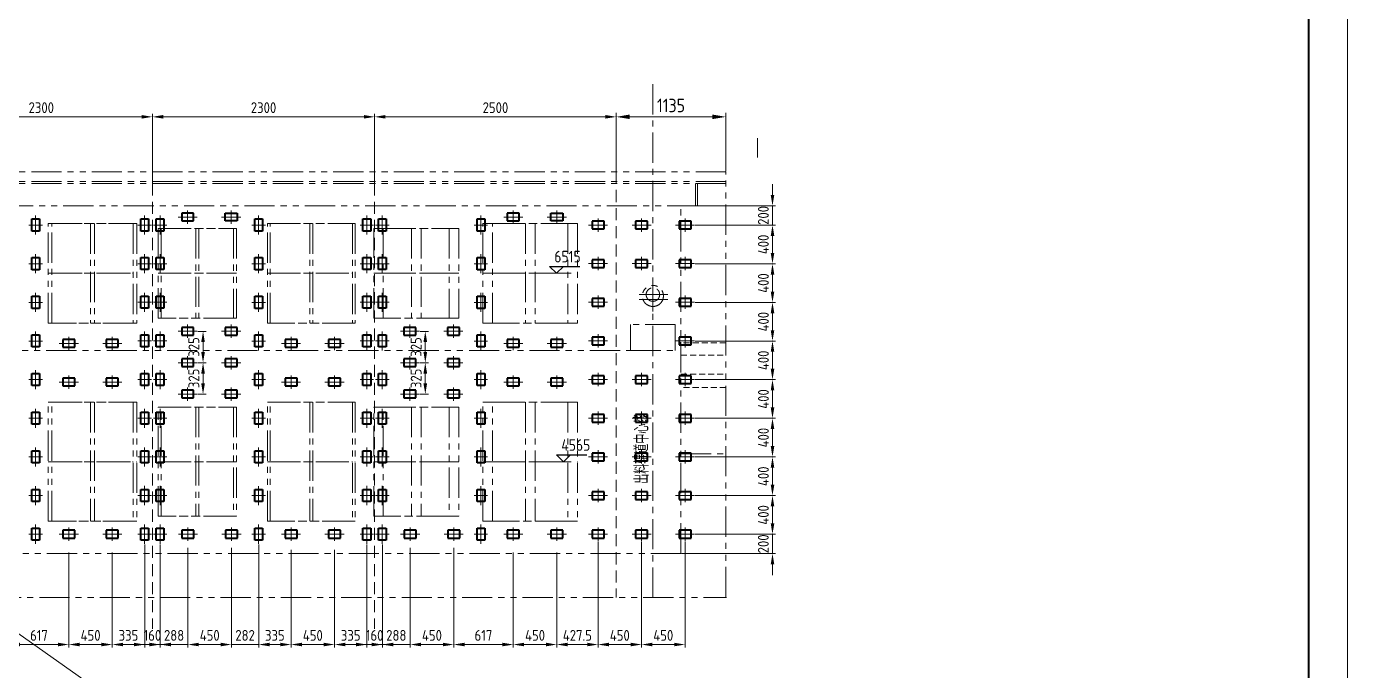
# Model space of a CAD drawing. Header units: millimetres. Extents: x 52110 to 400893, y -153728 to 31997.
# Drawn here: x 225457 to 239130, y -98091 to -91424 of the extents above; entities that cross this region are included whole.
import ezdxf
from ezdxf.enums import TextEntityAlignment as Align

# ---------------------------------------------------------------- set-up
doc = ezdxf.new("R2010")
doc.units = ezdxf.units.MM
doc.header["$LTSCALE"] = 500
for name, pattern in [('CENTER', [2, 1.25, -0.25, 0.25, -0.25]), ('DASHED2', [0.375, 0.25, -0.125]), ('PHANTOM2', [1.25, 0.625, -0.125, 0.125, -0.125, 0.125, -0.125])]:
    doc.linetypes.add(name, pattern=pattern)
for name, color, linetype, lineweight in [('2D', 4, 'PHANTOM2', 20), ('BIAOZHU', 3, 'Continuous', 25), ('SHI', 7, 'Continuous', 40), ('WEN', 3, 'Continuous', 20), ('XI', 2, 'Continuous', 20), ('XU', 6, 'DASHED2', 20), ('ZHONG', 1, 'CENTER', 20)]:
    doc.layers.add(name, color=color, linetype=linetype, lineweight=lineweight)
doc.styles.add('GB', font='gbenor.shx', dxfattribs={"bigfont": 'gbcbig.shx'})
doc.dimstyles.new('ISO-25$0', dxfattribs={"dimscale": 40, "dimtxt": 3.5, "dimasz": 3.5, "dimexe": 1, "dimexo": 0.2, "dimgap": 1.2, "dimtad": 1, "dimtoh": 1, "dimdec": 1, "dimzin": 9, "dimdsep": 46, "dimtxsty": 'GB', "dimcen": 0, "dimclrd": 3, "dimclre": 3, "dimclrt": 256, "dimadec": 0, "dimazin": 2, "dimtfac": 1, "dimtdec": 1, "dimtix": 1, "dimtmove": 0, "dimatfit": 3, "dimldrblk": 'DOTSMALL', "dimfxl": 0, "dimlwd": -1, "dimlwe": 20, "dimarcsym": 0})

# ---------------------------------------------------------------- blocks, each defined once
blk = doc.blocks.new('正标高')
at = {"layer": 'BIAOZHU'}
for p, q in [((-2.4, 2.4), (8, 2.4)), ((-2.4, 2.4), (0, 0)), ((2.4, 2.4), (0, 0))]:
    blk.add_line(p, q, dxfattribs=at)
at = {"layer": 'BIAOZHU', "style": 'GB', "flags": 10}
blk.add_attdef('+', (-3.12, 3.76), '', height=4, dxfattribs=at)
at = {"layer": 'BIAOZHU', "style": 'GB'}
blk.add_attdef('1000', (-0.7624, 3.76), '', height=4, dxfattribs=at)
blk = doc.blocks.new('A$C757A3AD5')
at = {"layer": '2D'}
for points in [[(-110, 3090), (670, 3090), (670, 2160), (-110, 2160)], [(1020, 3140), (1900, 3140), (1900, 2110), (1020, 2110)], [(-110, 1240), (670, 1240), (670, 110), (-110, 110)], [(1020, 1290), (1900, 1290), (1900, 60), (1020, 60)]]:
    blk.add_lwpolyline(points, close=True, dxfattribs=at)
at = {"layer": 'ZHONG', "color": 1, "ltscale": 0.5}
for p, q in [((280, 3090), (280, 2160)), ((1460, 3140), (1460, 2110)), ((-110, 2625), (670, 2625)), ((1020, 2625), (1900, 2625)), ((280, 1240), (280, 110)), ((1460, 1290), (1460, 60)), ((-110, 675), (670, 675)), ((1020, 675), (1900, 675))]:
    blk.add_line(p, q, dxfattribs=at)
blk = doc.blocks.new('A$C35DD0C39')
at = {"layer": '2D'}
for p, q in [((21486, 4416), (296, 4416)), ((21486, 15), (21486, 4416)), ((21486, 4316), (0, 4316)), ((21486, 4296), (296, 4296)), ((21171, 4066), (21171, 4296)), ((21191, 4066), (21191, 4296)), ((21191, 4066), (296, 4066)), ((21021, 466), (21021, 4066)), ((20884, 3146), (20587, 3146)), ((703, 2566), (20731, 2566)), ((21021, 1496), (21491, 1496)), ((21021, 466), (470, 466)), ((6, 10), (21491, 10))]:
    blk.add_line(p, q, dxfattribs=at)
for centre, radius in [((20731, 3132), 109), ((20731, 3146), 70)]:
    blk.add_circle(centre, radius, dxfattribs=at)
at = {"layer": 'WEN'}
blk.add_line((21815, 4766), (21815, 4566), dxfattribs=at)
at = {"layer": 'XU', "ltscale": 0.5}
for p, q in [((21486, 2646), (21021, 2646)), ((21021, 2518), (21486, 2518)), ((21021, 2323), (21486, 2323)), ((21486, 2186), (21021, 2186))]:
    blk.add_line(p, q, dxfattribs=at)
at = {"layer": 'ZHONG', "color": 1, "ltscale": 0.5}
blk.add_line((20731, 10), (20731, 5379), dxfattribs=at)
at = {"layer": 'ZHONG', "color": 1}
blk.add_line((20731, 2971), (20731, 3288), dxfattribs=at)
at = {"layer": 'SHI'}
ref = blk.add_blockref('正标高', (19733, 3366), dxfattribs=dict(at, xscale=30, yscale=30, zscale=30))
ref.add_attrib('1000', '6515', (19710, 3479), dxfattribs={"layer": 'BIAOZHU', "height": 120, "style": 'GB'})
ref = blk.add_blockref('正标高', (19806, 1416), dxfattribs=dict(at, xscale=30, yscale=30, zscale=30))
ref.add_attrib('1000', '4565', (19783, 1529), dxfattribs={"layer": 'BIAOZHU', "height": 120, "style": 'GB'})
at = {"layer": 'WEN'}
for p in [(13491, 741), (15721, 741), (17951, 741)]:
    blk.add_blockref('A$C757A3AD5', p, dxfattribs=at)
at = {"layer": 'WEN', "style": 'GB'}
blk.add_text('出料辊道中心线', height=144, rotation=90, dxfattribs=at).set_placement((20606, 1551), align=Align.MIDDLE)
blk = doc.blocks.new('A$C5B802F15')
at = {"layer": 'SHI', "color": 3}
for p, q in [((3680, 2811), (3760, 2811)), ((3680, 2686), (3680, 2811)), ((3760, 2811), (3760, 2686)), ((3760, 2686), (3680, 2686))]:
    blk.add_line(p, q, dxfattribs=at)
at = {"layer": 'ZHONG'}
for p, q in [((3651, 2748), (3790, 2748)), ((3720, 2847), (3720, 2649))]:
    blk.add_line(p, q, dxfattribs=at)
blk = doc.blocks.new('A$C28FB080F')
at = {"layer": 'WEN'}
for p in [(-3651, 745), (-3651, 345), (-3651, -55), (-3651, -455), (-3651, -455), (-3651, -855), (-3651, -1255), (-3651, -1655), (-3651, -2055), (-3651, -2455)]:
    blk.add_blockref('A$C5B802F15', p, dxfattribs=at)
blk = doc.blocks.new('A$C437F63FB')
at = {"layer": 'XU'}
blk.add_line((149, 2284), (149, -2323), dxfattribs=at)
at = {"layer": 'WEN'}
for p in [(-3651, -893), (-3491, -893), (-3651, -1293), (-3491, -1293), (-3651, -1693), (-3491, -1693), (-3651, -2093), (-3651, -2093), (-3491, -2093), (-3491, -2093), (-3651, -2493), (-3491, -2493), (-3651, -2893), (-3491, -2893), (-3651, -3293), (-3491, -3293), (-3651, -3693), (-3491, -3693), (-3651, -4093), (-3491, -4093)]:
    blk.add_blockref('A$C5B802F15', p, dxfattribs=at)
blk = doc.blocks.new('*D744')
at = {"layer": 'Defpoints', "color": 0}
for p in [(229061, -92360), (226761, -93051), (229061, -93051)]:
    blk.add_point(p, dxfattribs=at)
at = {"layer": 'WEN', "color": 3, "linetype": 'ByBlock', "lineweight": 20}
for p, q in [((226761, -93045), (226761, -92328)), ((229061, -93045), (229061, -92328))]:
    blk.add_line(p, q, dxfattribs=at)
at = {"layer": 'WEN', "color": 3, "linetype": 'ByBlock'}
blk.add_line((226873, -92360), (228949, -92360), dxfattribs=at)
at = {"layer": 'WEN', "color": 3}
for points in [[(226873, -92341), (226873, -92378), (226761, -92360)], [(228949, -92341), (228949, -92378), (229061, -92360)]]:
    blk.add_solid(points, dxfattribs=at)
at = {"layer": 'WEN', "insert": (227911, -92265), "char_height": 112, "attachment_point": 5, "style": 'GB'}
blk.add_mtext('2300', dxfattribs=at)
blk = doc.blocks.new('_DotSmall')
at = {"color": 0, "linetype": 'ByBlock', "const_width": 0.5}
blk.add_lwpolyline([(-0.0625, 0, 1), (0.0625, 0, 1)], format="xyb", close=True, dxfattribs=at)
blk = doc.blocks.new('*D746')
at = {"layer": 'Defpoints', "color": 0}
for p in [(226761, -92360), (224461, -93051), (226761, -93061)]:
    blk.add_point(p, dxfattribs=at)
at = {"layer": 'WEN', "color": 3, "linetype": 'ByBlock', "lineweight": 20}
for p, q in [((224461, -93045), (224461, -92328)), ((226761, -93054), (226761, -92328))]:
    blk.add_line(p, q, dxfattribs=at)
at = {"layer": 'WEN', "color": 3, "linetype": 'ByBlock'}
blk.add_line((224573, -92360), (226649, -92360), dxfattribs=at)
at = {"layer": 'WEN', "color": 3}
for points in [[(224573, -92341), (224573, -92378), (224461, -92360)], [(226649, -92341), (226649, -92378), (226761, -92360)]]:
    blk.add_solid(points, dxfattribs=at)
at = {"layer": 'WEN', "insert": (225611, -92265), "char_height": 112, "attachment_point": 5, "style": 'GB'}
blk.add_mtext('2300', dxfattribs=at)
blk = doc.blocks.new('*D747')
at = {"layer": 'Defpoints', "color": 0}
for p in [(231561, -92360), (229061, -92846), (231561, -92930)]:
    blk.add_point(p, dxfattribs=at)
at = {"layer": 'WEN', "color": 3, "linetype": 'ByBlock', "lineweight": 20}
for p, q in [((229061, -92840), (229061, -92328)), ((231561, -92923), (231561, -92328))]:
    blk.add_line(p, q, dxfattribs=at)
at = {"layer": 'WEN', "color": 3, "linetype": 'ByBlock'}
blk.add_line((229173, -92360), (231449, -92360), dxfattribs=at)
at = {"layer": 'WEN', "color": 3}
for points in [[(229173, -92341), (229173, -92378), (229061, -92360)], [(231449, -92341), (231449, -92378), (231561, -92360)]]:
    blk.add_solid(points, dxfattribs=at)
at = {"layer": 'WEN', "insert": (230311, -92265), "char_height": 112, "attachment_point": 5, "style": 'GB'}
blk.add_mtext('2500', dxfattribs=at)
blk = doc.blocks.new('A$C211F6658')
at = {"layer": 'SHI'}
for p, q in [((-62, 40), (-62, -40)), ((62, 40), (-62, 40)), ((62, -40), (62, 40)), ((-62, -40), (62, -40))]:
    blk.add_line(p, q, dxfattribs=at)
at = {"layer": 'ZHONG'}
for p, q in [((-99, 0), (99, 0)), ((0, 69), (0, -69))]:
    blk.add_line(p, q, dxfattribs=at)
blk = doc.blocks.new('*D748')
at = {"layer": 'Defpoints', "color": 0}
for p in [(232372, -96680), (233178, -96680), (232231, -96880)]:
    blk.add_point(p, dxfattribs=at)
at = {"layer": 'WEN', "color": 3, "linetype": 'ByBlock'}
for p, q in [((233178, -96568), (233178, -96456)), ((233178, -96880), (233178, -96680)), ((233178, -96992), (233178, -97104))]:
    blk.add_line(p, q, dxfattribs=at)
at = {"layer": 'WEN', "color": 3, "linetype": 'ByBlock', "lineweight": 20}
for p, q in [((232378, -96680), (233210, -96680)), ((232237, -96880), (233210, -96880))]:
    blk.add_line(p, q, dxfattribs=at)
at = {"layer": 'WEN', "color": 3}
for points in [[(233160, -96568), (233197, -96568), (233178, -96680)], [(233160, -96992), (233197, -96992), (233178, -96880)]]:
    blk.add_solid(points, dxfattribs=at)
at = {"layer": 'WEN', "insert": (233084, -96780), "char_height": 112, "attachment_point": 5, "rotation": 90, "style": 'GB'}
blk.add_mtext('200', dxfattribs=at)
blk = doc.blocks.new('*D749')
at = {"layer": 'Defpoints', "color": 0}
for p in [(232372, -96280), (233178, -96280), (232372, -96680)]:
    blk.add_point(p, dxfattribs=at)
at = {"layer": 'WEN', "color": 3, "linetype": 'ByBlock', "lineweight": 20}
for p, q in [((232378, -96280), (233210, -96280)), ((232378, -96680), (233210, -96680))]:
    blk.add_line(p, q, dxfattribs=at)
at = {"layer": 'WEN', "color": 3, "linetype": 'ByBlock'}
blk.add_line((233178, -96568), (233178, -96392), dxfattribs=at)
at = {"layer": 'WEN', "color": 3}
for points in [[(233160, -96392), (233197, -96392), (233178, -96280)], [(233160, -96568), (233197, -96568), (233178, -96680)]]:
    blk.add_solid(points, dxfattribs=at)
at = {"layer": 'WEN', "insert": (233084, -96480), "char_height": 112, "attachment_point": 5, "rotation": 90, "style": 'GB'}
blk.add_mtext('400', dxfattribs=at)
blk = doc.blocks.new('*D750')
at = {"layer": 'Defpoints', "color": 0}
for p in [(232372, -95880), (233178, -95880), (232372, -96280)]:
    blk.add_point(p, dxfattribs=at)
at = {"layer": 'WEN', "color": 3, "linetype": 'ByBlock', "lineweight": 20}
for p, q in [((232378, -95880), (233210, -95880)), ((232378, -96280), (233210, -96280))]:
    blk.add_line(p, q, dxfattribs=at)
at = {"layer": 'WEN', "color": 3, "linetype": 'ByBlock'}
blk.add_line((233178, -96168), (233178, -95992), dxfattribs=at)
at = {"layer": 'WEN', "color": 3}
for points in [[(233160, -95992), (233197, -95992), (233178, -95880)], [(233160, -96168), (233197, -96168), (233178, -96280)]]:
    blk.add_solid(points, dxfattribs=at)
at = {"layer": 'WEN', "insert": (233084, -96080), "char_height": 112, "attachment_point": 5, "rotation": 90, "style": 'GB'}
blk.add_mtext('400', dxfattribs=at)
blk = doc.blocks.new('*D751')
at = {"layer": 'Defpoints', "color": 0}
for p in [(232372, -95480), (233178, -95480), (232372, -95880)]:
    blk.add_point(p, dxfattribs=at)
at = {"layer": 'WEN', "color": 3, "linetype": 'ByBlock', "lineweight": 20}
for p, q in [((232378, -95480), (233210, -95480)), ((232378, -95880), (233210, -95880))]:
    blk.add_line(p, q, dxfattribs=at)
at = {"layer": 'WEN', "color": 3, "linetype": 'ByBlock'}
blk.add_line((233178, -95768), (233178, -95592), dxfattribs=at)
at = {"layer": 'WEN', "color": 3}
for points in [[(233160, -95592), (233197, -95592), (233178, -95480)], [(233160, -95768), (233197, -95768), (233178, -95880)]]:
    blk.add_solid(points, dxfattribs=at)
at = {"layer": 'WEN', "insert": (233084, -95680), "char_height": 112, "attachment_point": 5, "rotation": 90, "style": 'GB'}
blk.add_mtext('400', dxfattribs=at)
blk = doc.blocks.new('*D752')
at = {"layer": 'Defpoints', "color": 0}
for p in [(232372, -95080), (233178, -95080), (232372, -95480)]:
    blk.add_point(p, dxfattribs=at)
at = {"layer": 'WEN', "color": 3, "linetype": 'ByBlock', "lineweight": 20}
for p, q in [((232378, -95080), (233210, -95080)), ((232378, -95480), (233210, -95480))]:
    blk.add_line(p, q, dxfattribs=at)
at = {"layer": 'WEN', "color": 3, "linetype": 'ByBlock'}
blk.add_line((233178, -95368), (233178, -95192), dxfattribs=at)
at = {"layer": 'WEN', "color": 3}
for points in [[(233160, -95192), (233197, -95192), (233178, -95080)], [(233160, -95368), (233197, -95368), (233178, -95480)]]:
    blk.add_solid(points, dxfattribs=at)
at = {"layer": 'WEN', "insert": (233084, -95280), "char_height": 112, "attachment_point": 5, "rotation": 90, "style": 'GB'}
blk.add_mtext('400', dxfattribs=at)
blk = doc.blocks.new('*D753')
at = {"layer": 'Defpoints', "color": 0}
for p in [(232372, -94680), (233178, -94680), (232372, -95080)]:
    blk.add_point(p, dxfattribs=at)
at = {"layer": 'WEN', "color": 3, "linetype": 'ByBlock', "lineweight": 20}
for p, q in [((232378, -94680), (233210, -94680)), ((232378, -95080), (233210, -95080))]:
    blk.add_line(p, q, dxfattribs=at)
at = {"layer": 'WEN', "color": 3, "linetype": 'ByBlock'}
blk.add_line((233178, -94968), (233178, -94792), dxfattribs=at)
at = {"layer": 'WEN', "color": 3}
for points in [[(233160, -94792), (233197, -94792), (233178, -94680)], [(233160, -94968), (233197, -94968), (233178, -95080)]]:
    blk.add_solid(points, dxfattribs=at)
at = {"layer": 'WEN', "insert": (233084, -94880), "char_height": 112, "attachment_point": 5, "rotation": 90, "style": 'GB'}
blk.add_mtext('400', dxfattribs=at)
blk = doc.blocks.new('*D754')
at = {"layer": 'Defpoints', "color": 0}
for p in [(232372, -94280), (233178, -94280), (232372, -94680)]:
    blk.add_point(p, dxfattribs=at)
at = {"layer": 'WEN', "color": 3, "linetype": 'ByBlock', "lineweight": 20}
for p, q in [((232378, -94280), (233210, -94280)), ((232378, -94680), (233210, -94680))]:
    blk.add_line(p, q, dxfattribs=at)
at = {"layer": 'WEN', "color": 3, "linetype": 'ByBlock'}
blk.add_line((233178, -94568), (233178, -94392), dxfattribs=at)
at = {"layer": 'WEN', "color": 3}
for points in [[(233160, -94392), (233197, -94392), (233178, -94280)], [(233160, -94568), (233197, -94568), (233178, -94680)]]:
    blk.add_solid(points, dxfattribs=at)
at = {"layer": 'WEN', "insert": (233084, -94480), "char_height": 112, "attachment_point": 5, "rotation": 90, "style": 'GB'}
blk.add_mtext('400', dxfattribs=at)
blk = doc.blocks.new('*D755')
at = {"layer": 'Defpoints', "color": 0}
for p in [(232372, -93880), (233178, -93880), (232372, -94280)]:
    blk.add_point(p, dxfattribs=at)
at = {"layer": 'WEN', "color": 3, "linetype": 'ByBlock', "lineweight": 20}
for p, q in [((232378, -93880), (233210, -93880)), ((232378, -94280), (233210, -94280))]:
    blk.add_line(p, q, dxfattribs=at)
at = {"layer": 'WEN', "color": 3, "linetype": 'ByBlock'}
blk.add_line((233178, -94168), (233178, -93992), dxfattribs=at)
at = {"layer": 'WEN', "color": 3}
for points in [[(233160, -93992), (233197, -93992), (233178, -93880)], [(233160, -94168), (233197, -94168), (233178, -94280)]]:
    blk.add_solid(points, dxfattribs=at)
at = {"layer": 'WEN', "insert": (233084, -94080), "char_height": 112, "attachment_point": 5, "rotation": 90, "style": 'GB'}
blk.add_mtext('400', dxfattribs=at)
blk = doc.blocks.new('*D756')
at = {"layer": 'Defpoints', "color": 0}
for p in [(232372, -93480), (233178, -93480), (232372, -93880)]:
    blk.add_point(p, dxfattribs=at)
at = {"layer": 'WEN', "color": 3, "linetype": 'ByBlock', "lineweight": 20}
for p, q in [((232378, -93480), (233210, -93480)), ((232378, -93880), (233210, -93880))]:
    blk.add_line(p, q, dxfattribs=at)
at = {"layer": 'WEN', "color": 3, "linetype": 'ByBlock'}
blk.add_line((233178, -93768), (233178, -93592), dxfattribs=at)
at = {"layer": 'WEN', "color": 3}
for points in [[(233160, -93592), (233197, -93592), (233178, -93480)], [(233160, -93768), (233197, -93768), (233178, -93880)]]:
    blk.add_solid(points, dxfattribs=at)
at = {"layer": 'WEN', "insert": (233084, -93680), "char_height": 112, "attachment_point": 5, "rotation": 90, "style": 'GB'}
blk.add_mtext('400', dxfattribs=at)
blk = doc.blocks.new('*D757')
at = {"layer": 'Defpoints', "color": 0}
for p in [(232381, -93280), (233178, -93280), (232372, -93480)]:
    blk.add_point(p, dxfattribs=at)
at = {"layer": 'WEN', "color": 3, "linetype": 'ByBlock'}
for p, q in [((233178, -93168), (233178, -93056)), ((233178, -93480), (233178, -93280)), ((233178, -93592), (233178, -93704))]:
    blk.add_line(p, q, dxfattribs=at)
at = {"layer": 'WEN', "color": 3, "linetype": 'ByBlock', "lineweight": 20}
for p, q in [((232387, -93280), (233210, -93280)), ((232378, -93480), (233210, -93480))]:
    blk.add_line(p, q, dxfattribs=at)
at = {"layer": 'WEN', "color": 3}
for points in [[(233160, -93168), (233197, -93168), (233178, -93280)], [(233160, -93592), (233197, -93592), (233178, -93480)]]:
    blk.add_solid(points, dxfattribs=at)
at = {"layer": 'WEN', "insert": (233084, -93380), "char_height": 112, "attachment_point": 5, "rotation": 90, "style": 'GB'}
blk.add_mtext('200', dxfattribs=at)
blk = doc.blocks.new('*D798')
at = {"layer": 'Defpoints', "color": 0}
for p in [(225279, -96814), (225896, -96864), (225896, -97822)]:
    blk.add_point(p, dxfattribs=at)
at = {"layer": 'WEN', "color": 3, "linetype": 'ByBlock', "lineweight": 20}
for p, q in [((225279, -96820), (225279, -97854)), ((225896, -96870), (225896, -97854))]:
    blk.add_line(p, q, dxfattribs=at)
at = {"layer": 'WEN', "color": 3, "linetype": 'ByBlock'}
blk.add_line((225391, -97822), (225784, -97822), dxfattribs=at)
at = {"layer": 'WEN', "color": 3}
for points in [[(225391, -97803), (225391, -97840), (225279, -97822)], [(225784, -97803), (225784, -97840), (225896, -97822)]]:
    blk.add_solid(points, dxfattribs=at)
at = {"layer": 'WEN', "insert": (225587, -97727), "char_height": 112, "attachment_point": 5, "style": 'GB'}
blk.add_mtext('617', dxfattribs=at)
blk = doc.blocks.new('*D799')
at = {"layer": 'Defpoints', "color": 0}
for p in [(225896, -96864), (226346, -96864), (226346, -97822)]:
    blk.add_point(p, dxfattribs=at)
at = {"layer": 'WEN', "color": 3, "linetype": 'ByBlock', "lineweight": 20}
for p, q in [((225896, -96870), (225896, -97854)), ((226346, -96870), (226346, -97854))]:
    blk.add_line(p, q, dxfattribs=at)
at = {"layer": 'WEN', "color": 3, "linetype": 'ByBlock'}
blk.add_line((226008, -97822), (226234, -97822), dxfattribs=at)
at = {"layer": 'WEN', "color": 3}
for points in [[(226008, -97803), (226008, -97840), (225896, -97822)], [(226234, -97803), (226234, -97840), (226346, -97822)]]:
    blk.add_solid(points, dxfattribs=at)
at = {"layer": 'WEN', "insert": (226121, -97727), "char_height": 112, "attachment_point": 5, "style": 'GB'}
blk.add_mtext('450', dxfattribs=at)
blk = doc.blocks.new('*D800')
at = {"layer": 'Defpoints', "color": 0}
for p in [(226681, -96778), (226346, -96864), (226681, -97822)]:
    blk.add_point(p, dxfattribs=at)
at = {"layer": 'WEN', "color": 3, "linetype": 'ByBlock', "lineweight": 20}
for p, q in [((226681, -96785), (226681, -97854)), ((226346, -96870), (226346, -97854))]:
    blk.add_line(p, q, dxfattribs=at)
at = {"layer": 'WEN', "color": 3, "linetype": 'ByBlock'}
blk.add_line((226458, -97822), (226569, -97822), dxfattribs=at)
at = {"layer": 'WEN', "color": 3}
for points in [[(226458, -97803), (226458, -97840), (226346, -97822)], [(226569, -97803), (226569, -97840), (226681, -97822)]]:
    blk.add_solid(points, dxfattribs=at)
at = {"layer": 'WEN', "insert": (226513, -97727), "char_height": 112, "attachment_point": 5, "style": 'GB'}
blk.add_mtext('335', dxfattribs=at)
blk = doc.blocks.new('*D801')
at = {"layer": 'Defpoints', "color": 0}
for p in [(226681, -96778), (226841, -96778), (226841, -97822)]:
    blk.add_point(p, dxfattribs=at)
at = {"layer": 'WEN', "color": 3, "linetype": 'ByBlock', "lineweight": 20}
for p, q in [((226681, -96785), (226681, -97854)), ((226841, -96785), (226841, -97854))]:
    blk.add_line(p, q, dxfattribs=at)
at = {"layer": 'WEN', "color": 3, "linetype": 'ByBlock'}
for p, q in [((226569, -97822), (226457, -97822)), ((226681, -97822), (226841, -97822)), ((226953, -97822), (227065, -97822))]:
    blk.add_line(p, q, dxfattribs=at)
at = {"layer": 'WEN', "color": 3}
for points in [[(226569, -97803), (226569, -97840), (226681, -97822)], [(226953, -97803), (226953, -97840), (226841, -97822)]]:
    blk.add_solid(points, dxfattribs=at)
at = {"layer": 'WEN', "insert": (226761, -97727), "char_height": 112, "attachment_point": 5, "style": 'GB'}
blk.add_mtext('160', dxfattribs=at)
blk = doc.blocks.new('*D802')
at = {"layer": 'Defpoints', "color": 0}
for p in [(226841, -96778), (227129, -96814), (227129, -97822)]:
    blk.add_point(p, dxfattribs=at)
at = {"layer": 'WEN', "color": 3, "linetype": 'ByBlock', "lineweight": 20}
for p, q in [((226841, -96785), (226841, -97854)), ((227129, -96820), (227129, -97854))]:
    blk.add_line(p, q, dxfattribs=at)
at = {"layer": 'WEN', "color": 3, "linetype": 'ByBlock'}
for p, q in [((226729, -97822), (226617, -97822)), ((226841, -97822), (227129, -97822)), ((227241, -97822), (227353, -97822))]:
    blk.add_line(p, q, dxfattribs=at)
at = {"layer": 'WEN', "color": 3}
for points in [[(226729, -97803), (226729, -97840), (226841, -97822)], [(227241, -97803), (227241, -97840), (227129, -97822)]]:
    blk.add_solid(points, dxfattribs=at)
at = {"layer": 'WEN', "insert": (226985, -97727), "char_height": 112, "attachment_point": 5, "style": 'GB'}
blk.add_mtext('288', dxfattribs=at)
blk = doc.blocks.new('*D803')
at = {"layer": 'Defpoints', "color": 0}
for p in [(227129, -96814), (227579, -96814), (227579, -97822)]:
    blk.add_point(p, dxfattribs=at)
at = {"layer": 'WEN', "color": 3, "linetype": 'ByBlock', "lineweight": 20}
for p, q in [((227129, -96820), (227129, -97854)), ((227579, -96820), (227579, -97854))]:
    blk.add_line(p, q, dxfattribs=at)
at = {"layer": 'WEN', "color": 3, "linetype": 'ByBlock'}
blk.add_line((227241, -97822), (227467, -97822), dxfattribs=at)
at = {"layer": 'WEN', "color": 3}
for points in [[(227241, -97803), (227241, -97840), (227129, -97822)], [(227467, -97803), (227467, -97840), (227579, -97822)]]:
    blk.add_solid(points, dxfattribs=at)
at = {"layer": 'WEN', "insert": (227354, -97727), "char_height": 112, "attachment_point": 5, "style": 'GB'}
blk.add_mtext('450', dxfattribs=at)
blk = doc.blocks.new('*D804')
at = {"layer": 'Defpoints', "color": 0}
for p in [(227861, -96778), (227579, -96814), (227861, -97822)]:
    blk.add_point(p, dxfattribs=at)
at = {"layer": 'WEN', "color": 3, "linetype": 'ByBlock', "lineweight": 20}
for p, q in [((227861, -96785), (227861, -97854)), ((227579, -96820), (227579, -97854))]:
    blk.add_line(p, q, dxfattribs=at)
at = {"layer": 'WEN', "color": 3, "linetype": 'ByBlock'}
for p, q in [((227467, -97822), (227355, -97822)), ((227579, -97822), (227861, -97822)), ((227973, -97822), (228085, -97822))]:
    blk.add_line(p, q, dxfattribs=at)
at = {"layer": 'WEN', "color": 3}
for points in [[(227467, -97803), (227467, -97840), (227579, -97822)], [(227973, -97803), (227973, -97840), (227861, -97822)]]:
    blk.add_solid(points, dxfattribs=at)
at = {"layer": 'WEN', "insert": (227720, -97727), "char_height": 112, "attachment_point": 5, "style": 'GB'}
blk.add_mtext('282', dxfattribs=at)
blk = doc.blocks.new('*D805')
at = {"layer": 'Defpoints', "color": 0}
for p in [(227861, -96778), (228196, -96835), (228196, -97822)]:
    blk.add_point(p, dxfattribs=at)
at = {"layer": 'WEN', "color": 3, "linetype": 'ByBlock', "lineweight": 20}
for p, q in [((227861, -96785), (227861, -97854)), ((228196, -96841), (228196, -97854))]:
    blk.add_line(p, q, dxfattribs=at)
at = {"layer": 'WEN', "color": 3, "linetype": 'ByBlock'}
blk.add_line((227973, -97822), (228084, -97822), dxfattribs=at)
at = {"layer": 'WEN', "color": 3}
for points in [[(227973, -97803), (227973, -97840), (227861, -97822)], [(228084, -97803), (228084, -97840), (228196, -97822)]]:
    blk.add_solid(points, dxfattribs=at)
at = {"layer": 'WEN', "insert": (228028, -97727), "char_height": 112, "attachment_point": 5, "style": 'GB'}
blk.add_mtext('335', dxfattribs=at)
blk = doc.blocks.new('*D806')
at = {"layer": 'Defpoints', "color": 0}
for p in [(228196, -96835), (228646, -96835), (228646, -97822)]:
    blk.add_point(p, dxfattribs=at)
at = {"layer": 'WEN', "color": 3, "linetype": 'ByBlock', "lineweight": 20}
for p, q in [((228196, -96841), (228196, -97854)), ((228646, -96841), (228646, -97854))]:
    blk.add_line(p, q, dxfattribs=at)
at = {"layer": 'WEN', "color": 3, "linetype": 'ByBlock'}
blk.add_line((228308, -97822), (228534, -97822), dxfattribs=at)
at = {"layer": 'WEN', "color": 3}
for points in [[(228308, -97803), (228308, -97840), (228196, -97822)], [(228534, -97803), (228534, -97840), (228646, -97822)]]:
    blk.add_solid(points, dxfattribs=at)
at = {"layer": 'WEN', "insert": (228421, -97727), "char_height": 112, "attachment_point": 5, "style": 'GB'}
blk.add_mtext('450', dxfattribs=at)
blk = doc.blocks.new('*D807')
at = {"layer": 'Defpoints', "color": 0}
for p in [(228981, -96778), (228646, -96835), (228981, -97822)]:
    blk.add_point(p, dxfattribs=at)
at = {"layer": 'WEN', "color": 3, "linetype": 'ByBlock', "lineweight": 20}
for p, q in [((228981, -96785), (228981, -97854)), ((228646, -96841), (228646, -97854))]:
    blk.add_line(p, q, dxfattribs=at)
at = {"layer": 'WEN', "color": 3, "linetype": 'ByBlock'}
blk.add_line((228758, -97822), (228869, -97822), dxfattribs=at)
at = {"layer": 'WEN', "color": 3}
for points in [[(228758, -97803), (228758, -97840), (228646, -97822)], [(228869, -97803), (228869, -97840), (228981, -97822)]]:
    blk.add_solid(points, dxfattribs=at)
at = {"layer": 'WEN', "insert": (228813, -97727), "char_height": 112, "attachment_point": 5, "style": 'GB'}
blk.add_mtext('335', dxfattribs=at)
blk = doc.blocks.new('*D808')
at = {"layer": 'Defpoints', "color": 0}
for p in [(228981, -96778), (229141, -96778), (229141, -97822)]:
    blk.add_point(p, dxfattribs=at)
at = {"layer": 'WEN', "color": 3, "linetype": 'ByBlock', "lineweight": 20}
for p, q in [((228981, -96785), (228981, -97854)), ((229141, -96785), (229141, -97854))]:
    blk.add_line(p, q, dxfattribs=at)
at = {"layer": 'WEN', "color": 3, "linetype": 'ByBlock'}
for p, q in [((228869, -97822), (228757, -97822)), ((228981, -97822), (229141, -97822)), ((229253, -97822), (229365, -97822))]:
    blk.add_line(p, q, dxfattribs=at)
at = {"layer": 'WEN', "color": 3}
for points in [[(228869, -97803), (228869, -97840), (228981, -97822)], [(229253, -97803), (229253, -97840), (229141, -97822)]]:
    blk.add_solid(points, dxfattribs=at)
at = {"layer": 'WEN', "insert": (229061, -97727), "char_height": 112, "attachment_point": 5, "style": 'GB'}
blk.add_mtext('160', dxfattribs=at)
blk = doc.blocks.new('*D809')
at = {"layer": 'Defpoints', "color": 0}
for p in [(229141, -96778), (229429, -96814), (229429, -97822)]:
    blk.add_point(p, dxfattribs=at)
at = {"layer": 'WEN', "color": 3, "linetype": 'ByBlock', "lineweight": 20}
for p, q in [((229141, -96785), (229141, -97854)), ((229429, -96820), (229429, -97854))]:
    blk.add_line(p, q, dxfattribs=at)
at = {"layer": 'WEN', "color": 3, "linetype": 'ByBlock'}
for p, q in [((229029, -97822), (228917, -97822)), ((229141, -97822), (229429, -97822)), ((229541, -97822), (229653, -97822))]:
    blk.add_line(p, q, dxfattribs=at)
at = {"layer": 'WEN', "color": 3}
for points in [[(229029, -97803), (229029, -97840), (229141, -97822)], [(229541, -97803), (229541, -97840), (229429, -97822)]]:
    blk.add_solid(points, dxfattribs=at)
at = {"layer": 'WEN', "insert": (229285, -97727), "char_height": 112, "attachment_point": 5, "style": 'GB'}
blk.add_mtext('288', dxfattribs=at)
blk = doc.blocks.new('*D810')
at = {"layer": 'Defpoints', "color": 0}
for p in [(229429, -96814), (229879, -96814), (229879, -97822)]:
    blk.add_point(p, dxfattribs=at)
at = {"layer": 'WEN', "color": 3, "linetype": 'ByBlock', "lineweight": 20}
for p, q in [((229429, -96820), (229429, -97854)), ((229879, -96820), (229879, -97854))]:
    blk.add_line(p, q, dxfattribs=at)
at = {"layer": 'WEN', "color": 3, "linetype": 'ByBlock'}
blk.add_line((229541, -97822), (229767, -97822), dxfattribs=at)
at = {"layer": 'WEN', "color": 3}
for points in [[(229541, -97803), (229541, -97840), (229429, -97822)], [(229767, -97803), (229767, -97840), (229879, -97822)]]:
    blk.add_solid(points, dxfattribs=at)
at = {"layer": 'WEN', "insert": (229654, -97727), "char_height": 112, "attachment_point": 5, "style": 'GB'}
blk.add_mtext('450', dxfattribs=at)
blk = doc.blocks.new('*D811')
at = {"layer": 'Defpoints', "color": 0}
for p in [(229879, -96814), (230496, -96864), (230496, -97822)]:
    blk.add_point(p, dxfattribs=at)
at = {"layer": 'WEN', "color": 3, "linetype": 'ByBlock', "lineweight": 20}
for p, q in [((229879, -96820), (229879, -97854)), ((230496, -96870), (230496, -97854))]:
    blk.add_line(p, q, dxfattribs=at)
at = {"layer": 'WEN', "color": 3, "linetype": 'ByBlock'}
blk.add_line((229991, -97822), (230384, -97822), dxfattribs=at)
at = {"layer": 'WEN', "color": 3}
for points in [[(229991, -97803), (229991, -97840), (229879, -97822)], [(230384, -97803), (230384, -97840), (230496, -97822)]]:
    blk.add_solid(points, dxfattribs=at)
at = {"layer": 'WEN', "insert": (230187, -97727), "char_height": 112, "attachment_point": 5, "style": 'GB'}
blk.add_mtext('617', dxfattribs=at)
blk = doc.blocks.new('*D812')
at = {"layer": 'Defpoints', "color": 0}
for p in [(230496, -96864), (230946, -96864), (230946, -97822)]:
    blk.add_point(p, dxfattribs=at)
at = {"layer": 'WEN', "color": 3, "linetype": 'ByBlock', "lineweight": 20}
for p, q in [((230496, -96870), (230496, -97854)), ((230946, -96870), (230946, -97854))]:
    blk.add_line(p, q, dxfattribs=at)
at = {"layer": 'WEN', "color": 3, "linetype": 'ByBlock'}
blk.add_line((230608, -97822), (230834, -97822), dxfattribs=at)
at = {"layer": 'WEN', "color": 3}
for points in [[(230608, -97803), (230608, -97840), (230496, -97822)], [(230834, -97803), (230834, -97840), (230946, -97822)]]:
    blk.add_solid(points, dxfattribs=at)
at = {"layer": 'WEN', "insert": (230721, -97727), "char_height": 112, "attachment_point": 5, "style": 'GB'}
blk.add_mtext('450', dxfattribs=at)
blk = doc.blocks.new('*D813')
at = {"layer": 'Defpoints', "color": 0}
for p in [(231373, -96749), (230946, -96864), (231373, -97822)]:
    blk.add_point(p, dxfattribs=at)
at = {"layer": 'WEN', "color": 3, "linetype": 'ByBlock', "lineweight": 20}
for p, q in [((231373, -96755), (231373, -97854)), ((230946, -96870), (230946, -97854))]:
    blk.add_line(p, q, dxfattribs=at)
at = {"layer": 'WEN', "color": 3, "linetype": 'ByBlock'}
blk.add_line((231058, -97822), (231261, -97822), dxfattribs=at)
at = {"layer": 'WEN', "color": 3}
for points in [[(231058, -97803), (231058, -97840), (230946, -97822)], [(231261, -97803), (231261, -97840), (231373, -97822)]]:
    blk.add_solid(points, dxfattribs=at)
at = {"layer": 'WEN', "insert": (231159, -97727), "char_height": 112, "attachment_point": 5, "style": 'GB'}
blk.add_mtext('427.5', dxfattribs=at)
blk = doc.blocks.new('*D814')
at = {"layer": 'Defpoints', "color": 0}
for p in [(231373, -96749), (231823, -96749), (231823, -97822)]:
    blk.add_point(p, dxfattribs=at)
at = {"layer": 'WEN', "color": 3, "linetype": 'ByBlock', "lineweight": 20}
for p, q in [((231373, -96755), (231373, -97854)), ((231823, -96755), (231823, -97854))]:
    blk.add_line(p, q, dxfattribs=at)
at = {"layer": 'WEN', "color": 3, "linetype": 'ByBlock'}
blk.add_line((231485, -97822), (231711, -97822), dxfattribs=at)
at = {"layer": 'WEN', "color": 3}
for points in [[(231485, -97803), (231485, -97840), (231373, -97822)], [(231711, -97803), (231711, -97840), (231823, -97822)]]:
    blk.add_solid(points, dxfattribs=at)
at = {"layer": 'WEN', "insert": (231598, -97727), "char_height": 112, "attachment_point": 5, "style": 'GB'}
blk.add_mtext('450', dxfattribs=at)
blk = doc.blocks.new('*D815')
at = {"layer": 'Defpoints', "color": 0}
for p in [(231823, -96749), (232273, -96749), (232273, -97822)]:
    blk.add_point(p, dxfattribs=at)
at = {"layer": 'WEN', "color": 3, "linetype": 'ByBlock', "lineweight": 20}
for p, q in [((231823, -96755), (231823, -97854)), ((232273, -96755), (232273, -97854))]:
    blk.add_line(p, q, dxfattribs=at)
at = {"layer": 'WEN', "color": 3, "linetype": 'ByBlock'}
blk.add_line((231935, -97822), (232161, -97822), dxfattribs=at)
at = {"layer": 'WEN', "color": 3}
for points in [[(231935, -97803), (231935, -97840), (231823, -97822)], [(232161, -97803), (232161, -97840), (232273, -97822)]]:
    blk.add_solid(points, dxfattribs=at)
at = {"layer": 'WEN', "insert": (232048, -97727), "char_height": 112, "attachment_point": 5, "style": 'GB'}
blk.add_mtext('450', dxfattribs=at)
blk = doc.blocks.new('*D825')
at = {"layer": 'Defpoints', "color": 0}
for p in [(231561, -92360), (232696, -92360), (232696, -92930)]:
    blk.add_point(p, dxfattribs=at)
at = {"layer": 'WEN', "color": 3, "linetype": 'ByBlock', "lineweight": 20}
for p, q in [((231561, -92352), (231561, -92320)), ((232696, -92922), (232696, -92320))]:
    blk.add_line(p, q, dxfattribs=at)
at = {"layer": 'WEN', "color": 3, "linetype": 'ByBlock'}
blk.add_line((231701, -92360), (232556, -92360), dxfattribs=at)
at = {"layer": 'WEN', "color": 3}
for points in [[(231701, -92336), (231701, -92383), (231561, -92360)], [(232556, -92336), (232556, -92383), (232696, -92360)]]:
    blk.add_solid(points, dxfattribs=at)
at = {"layer": 'WEN', "insert": (232128, -92242), "char_height": 140, "attachment_point": 5, "style": 'GB'}
blk.add_mtext('1135', dxfattribs=at)
blk = doc.blocks.new('*D1030')
at = {"layer": 'Defpoints', "color": 0}
for p in [(227224, -94580), (227224, -94905), (227285, -94905)]:
    blk.add_point(p, dxfattribs=at)
at = {"layer": 'WEN', "color": 3, "linetype": 'ByBlock', "lineweight": 20}
for p, q in [((227231, -94580), (227317, -94580)), ((227231, -94905), (227317, -94905))]:
    blk.add_line(p, q, dxfattribs=at)
at = {"layer": 'WEN', "color": 3, "linetype": 'ByBlock'}
blk.add_line((227285, -94692), (227285, -94793), dxfattribs=at)
at = {"layer": 'WEN', "color": 3}
for points in [[(227266, -94692), (227304, -94692), (227285, -94580)], [(227266, -94793), (227304, -94793), (227285, -94905)]]:
    blk.add_solid(points, dxfattribs=at)
at = {"layer": 'WEN', "insert": (227190, -94742), "char_height": 112, "attachment_point": 5, "rotation": 90, "style": 'GB'}
blk.add_mtext('325', dxfattribs=at)
blk = doc.blocks.new('*D1031')
at = {"layer": 'Defpoints', "color": 0}
for p in [(227224, -94905), (227224, -95230), (227285, -95230)]:
    blk.add_point(p, dxfattribs=at)
at = {"layer": 'WEN', "color": 3, "linetype": 'ByBlock', "lineweight": 20}
for p, q in [((227231, -94905), (227317, -94905)), ((227231, -95230), (227317, -95230))]:
    blk.add_line(p, q, dxfattribs=at)
at = {"layer": 'WEN', "color": 3, "linetype": 'ByBlock'}
blk.add_line((227285, -95017), (227285, -95118), dxfattribs=at)
at = {"layer": 'WEN', "color": 3}
for points in [[(227266, -95017), (227304, -95017), (227285, -94905)], [(227266, -95118), (227304, -95118), (227285, -95230)]]:
    blk.add_solid(points, dxfattribs=at)
at = {"layer": 'WEN', "insert": (227190, -95067), "char_height": 112, "attachment_point": 5, "rotation": 90, "style": 'GB'}
blk.add_mtext('325', dxfattribs=at)
blk = doc.blocks.new('*D1032')
at = {"layer": 'Defpoints', "color": 0}
for p in [(229524, -94580), (229524, -94905), (229585, -94905)]:
    blk.add_point(p, dxfattribs=at)
at = {"layer": 'WEN', "color": 3, "linetype": 'ByBlock', "lineweight": 20}
for p, q in [((229531, -94580), (229617, -94580)), ((229531, -94905), (229617, -94905))]:
    blk.add_line(p, q, dxfattribs=at)
at = {"layer": 'WEN', "color": 3, "linetype": 'ByBlock'}
blk.add_line((229585, -94692), (229585, -94793), dxfattribs=at)
at = {"layer": 'WEN', "color": 3}
for points in [[(229566, -94692), (229604, -94692), (229585, -94580)], [(229566, -94793), (229604, -94793), (229585, -94905)]]:
    blk.add_solid(points, dxfattribs=at)
at = {"layer": 'WEN', "insert": (229490, -94742), "char_height": 112, "attachment_point": 5, "rotation": 90, "style": 'GB'}
blk.add_mtext('325', dxfattribs=at)
blk = doc.blocks.new('*D1033')
at = {"layer": 'Defpoints', "color": 0}
for p in [(229524, -94905), (229524, -95230), (229585, -95230)]:
    blk.add_point(p, dxfattribs=at)
at = {"layer": 'WEN', "color": 3, "linetype": 'ByBlock', "lineweight": 20}
for p, q in [((229531, -94905), (229617, -94905)), ((229531, -95230), (229617, -95230))]:
    blk.add_line(p, q, dxfattribs=at)
at = {"layer": 'WEN', "color": 3, "linetype": 'ByBlock'}
blk.add_line((229585, -95017), (229585, -95118), dxfattribs=at)
at = {"layer": 'WEN', "color": 3}
for points in [[(229566, -95017), (229604, -95017), (229585, -94905)], [(229566, -95118), (229604, -95118), (229585, -95230)]]:
    blk.add_solid(points, dxfattribs=at)
at = {"layer": 'WEN', "insert": (229490, -95067), "char_height": 112, "attachment_point": 5, "rotation": 90, "style": 'GB'}
blk.add_mtext('325', dxfattribs=at)

msp = doc.modelspace()

# ---------------------------------------------------------------- linework, layer by layer
at = {"layer": '2D'}
for p, q in [((232695.73524, -92929.54676), (211505.73524, -92929.54676)), ((232695.73524, -97330.55373), (232695.73524, -92929.54676)), ((232695.73524, -93029.54676), (211209.73524, -93029.54676)), ((232695.73524, -93049.54676), (211505.73524, -93049.54676)), ((232380.73524, -93279.54676), (232380.73524, -93049.54676)), ((232400.73524, -93279.54676), (232400.73524, -93049.54676)), ((232400.73524, -93279.54676), (211505.73524, -93279.54676)), ((232230.73524, -96879.54676), (232230.73524, -93279.54676)), ((232093.70798, -94249.54676), (231796.96372, -94249.54676)), ((211912.73524, -94779.5401), (231940.67763, -94779.5401)), ((232230.73524, -95849.54676), (232700.73524, -95849.54676)), ((232230.73524, -96879.54676), (211679.73524, -96879.54676)), ((211215.73542, -97335.54676), (232700.73524, -97335.54676))]:
    msp.add_line(p, q, dxfattribs=at)
msp.add_lwpolyline([(231708.67763, -94779.5401), (232172.67763, -94779.5401), (232172.67763, -94507.5401), (231708.67763, -94507.5401)], close=True, dxfattribs=at)
at = {"layer": 'SHI'}
msp.add_lwpolyline([(206489.78782, -107095.7778), (238729.78782, -107095.7778), (238729.78782, -84135.7778), (206489.78782, -84135.7778)], close=True, dxfattribs=at)
at = {"layer": 'WEN'}
msp.add_line((205489.78782, -83735.7778), (238729.78782, -107095.7778), dxfattribs=at)
at = {"layer": 'XI'}
msp.add_lwpolyline([(205489.78782, -107495.7778), (239129.78782, -107495.7778), (239129.78782, -83735.7778), (205489.78782, -83735.7778)], close=True, dxfattribs=at)
at = {"layer": 'XU'}
msp.add_line((231560.73863, -92929.54676), (231560.73863, -97335.54676), dxfattribs=at)
at = {"layer": 'XU', "ltscale": 0.5}
for p, q in [((232695.73524, -94699.54676), (232230.73524, -94699.54676)), ((232230.73524, -94827.17885), (232695.73524, -94827.17885)), ((232230.73524, -95022.49935), (232695.73524, -95022.49935)), ((232695.73524, -95159.54676), (232230.73524, -95159.54676))]:
    msp.add_line(p, q, dxfattribs=at)
at = {"layer": 'ZHONG', "color": 1, "ltscale": 0.5}
msp.add_line((231940.73524, -97335.54676), (231940.73524, -91966.25342), dxfattribs=at)
msp.add_line((231940.73524, -97335.54676), (231940.73524, -91966.25342), dxfattribs=at)

# ---------------------------------------------------------------- block references
at = {"layer": 'SHI'}
for p in [(227125.73863, -93397.04343), (230495.73863, -93397.04343), (231373.23863, -93479.54676), (231823.23863, -93479.54676), (232273.23863, -93479.54676), (231373.23863, -93879.54676), (231823.23863, -93879.54676), (232273.23863, -93879.54676), (231373.23863, -94279.54676), (232273.23863, -94279.54676), (227125.73863, -94579.5401), (227575.73863, -94579.5401), (229425.73863, -94579.5401), (229875.73863, -94579.5401), (231373.23863, -94679.54676), (231373.23863, -94679.54676), (232273.23863, -94679.54676), (232273.23863, -94679.54676), (225895.73863, -94704.5401), (226345.73863, -94704.5401), (228195.73863, -94704.5401), (228645.73863, -94704.5401), (230495.73863, -94704.5401), (230945.73863, -94704.5401), (227125.73863, -94904.5401), (227575.73863, -94904.5401), (229425.73863, -94904.5401), (229875.73863, -94904.5401), (231373.23863, -95079.54676), (231373.23863, -95079.54676), (231823.23863, -95079.54676), (232273.23863, -95079.54676), (232273.23863, -95079.54676), (225895.73863, -95104.5401), (226345.73863, -95104.5401), (227125.73863, -95229.5401), (227575.73863, -95229.5401), (228195.73863, -95104.5401), (228645.73863, -95104.5401), (229425.73863, -95229.5401), (229875.73863, -95229.5401), (230495.73863, -95104.5401), (230945.73863, -95104.5401), (231373.23863, -95479.54676), (231373.23863, -95479.54676), (231823.23863, -95479.54676), (232273.23863, -95479.54676), (232273.23863, -95479.54676), (231373.23863, -95879.54676), (231373.23863, -95879.54676), (231823.23863, -95879.54676), (232273.23863, -95879.54676), (232273.23863, -95879.54676), (231373.23863, -96279.54676), (231373.23863, -96279.54676), (231823.23863, -96279.54676), (232273.23863, -96279.54676), (232273.23863, -96279.54676), (225895.73863, -96679.54676), (226345.73863, -96679.54676), (227128.75541, -96679.54676), (227578.75541, -96679.54676), (228195.73863, -96679.54676), (228645.73863, -96679.54676), (229428.75541, -96679.54676), (229878.75541, -96679.54676), (230495.73863, -96679.54676), (230945.73863, -96679.54676), (231373.23863, -96679.54676), (231373.23863, -96679.54676), (231823.23863, -96679.54676), (232273.23863, -96679.54676), (232273.23863, -96679.54676)]:
    msp.add_blockref('A$C211F6658', p, dxfattribs=at)
at = {"layer": 'SHI', "xscale": -1}
for p in [(227575.73863, -93397.04343), (230945.73863, -93397.04343)]:
    msp.add_blockref('A$C211F6658', p, dxfattribs=at)
at = {"layer": 'SHI'}
ref = msp.add_blockref('正标高', (230942.70307, -93979.5401), dxfattribs=dict(at, xscale=30, yscale=30, zscale=30))
ref.add_attrib('1000', '6515', (230919.83107, -93866.7401), dxfattribs={"layer": 'BIAOZHU', "height": 120, "style": 'GB'})
at = {"layer": 'WEN'}
for name, p in [('A$C35DD0C39', (211209.73535, -97345.5537)), ('A$C437F63FB', (226611.24863, -95334.62115)), ('A$C437F63FB', (228911.24863, -95334.62115)), ('A$C28FB080F', (225482.87574, -96972.98634)), ('A$C28FB080F', (227791.24871, -96972.98634)), ('A$C28FB080F', (230091.24871, -96972.98634)), ('A$C757A3AD5', (224660.73839, -96604.54012)), ('A$C757A3AD5', (226960.73839, -96604.54012)), ('A$C757A3AD5', (229260.73839, -96604.54012))]:
    msp.add_blockref(name, p, dxfattribs=at)

# ---------------------------------------------------------------- texts
at = {"layer": 'WEN', "style": 'GB'}
msp.add_text('出料辊道中心线', height=144, rotation=90, dxfattribs=at).set_placement((231815.63596, -95794.55308), align=Align.MIDDLE)

# ---------------------------------------------------------------- dimensions: what is measured, and where the dimension line sits
at = {"layer": 'WEN'}
for base, p1, p2, override, picture, middle in [((232695.73524, -92359.52336), (231560.73863, -92359.52336), (232695.73524, -92929.54676), {"dimatfit": 0, "dimfxl": 1.25}, '*D825', (232128.23694, -92241.52336)), ((226760.73863, -92359.52336), (224460.73863, -93051.07456), (226760.73863, -93060.59635), {"dimscale": 32, "dimtmove": 1, "dimatfit": 0, "dimfxl": 1.25}, '*D746', (225610.73863, -92265.12336)), ((229060.73863, -92359.52336), (226760.73863, -93051.07456), (229060.73863, -93051.07456), {"dimscale": 32, "dimtmove": 1, "dimatfit": 0, "dimfxl": 1.25}, '*D744', (227910.73863, -92265.12336)), ((231560.73863, -92359.52336), (229060.73863, -92846.01096), (231560.73863, -92929.54676), {"dimscale": 32, "dimtmove": 1, "dimatfit": 0, "dimfxl": 1.25}, '*D747', (230310.73863, -92265.12336)), ((226680.73863, -97821.64292), (226345.73863, -96864.03017), (226680.73863, -96778.28298), {"dimscale": 32, "dimtmove": 1, "dimatfit": 0, "dimfxl": 1.25}, '*D800', (226513.23863, -97727.24292)), ((226840.73863, -97821.64292), (226680.73863, -96778.28298), (226840.73863, -96778.28298), {"dimscale": 32, "dimtmove": 1, "dimatfit": 0, "dimfxl": 1.25}, '*D801', (226760.73863, -97727.24292)), ((227128.75541, -97821.64292), (226840.73863, -96778.28298), (227128.75541, -96814.03017), {"dimscale": 32, "dimtmove": 1, "dimatfit": 0, "dimfxl": 1.25}, '*D802', (226984.74702, -97727.24292)), ((227860.73863, -97821.64292), (227578.75541, -96814.03017), (227860.73863, -96778.28298), {"dimscale": 32, "dimtmove": 1, "dimatfit": 0, "dimfxl": 1.25}, '*D804', (227719.74702, -97727.24292)), ((228195.73863, -97821.64292), (227860.73863, -96778.28298), (228195.73863, -96834.5401), {"dimscale": 32, "dimtmove": 1, "dimatfit": 0, "dimfxl": 1.25}, '*D805', (228028.23863, -97727.24292)), ((228980.73863, -97821.64292), (228645.73863, -96834.5401), (228980.73863, -96778.28298), {"dimscale": 32, "dimtmove": 1, "dimatfit": 0, "dimfxl": 1.25}, '*D807', (228813.23863, -97727.24292)), ((229140.73863, -97821.64292), (228980.73863, -96778.28298), (229140.73863, -96778.28298), {"dimscale": 32, "dimtmove": 1, "dimatfit": 0, "dimfxl": 1.25}, '*D808', (229060.73863, -97727.24292)), ((229428.75541, -97821.64292), (229140.73863, -96778.28298), (229428.75541, -96814.03017), {"dimscale": 32, "dimtmove": 1, "dimatfit": 0, "dimfxl": 1.25}, '*D809', (229284.74702, -97727.24292)), ((231373.23863, -97821.64292), (230945.73863, -96864.03017), (231373.23863, -96749.03682), {"dimscale": 32, "dimtmove": 1, "dimatfit": 0, "dimfxl": 1.25}, '*D813', (231159.48863, -97727.24292)), ((231823.23863, -97821.64292), (231373.23863, -96749.03682), (231823.23863, -96749.03682), {"dimscale": 32, "dimtmove": 1, "dimatfit": 0, "dimfxl": 1.25}, '*D814', (231598.23863, -97727.24292)), ((232273.23863, -97821.64292), (231823.23863, -96749.03682), (232273.23863, -96749.03682), {"dimscale": 32, "dimtmove": 1, "dimatfit": 0, "dimfxl": 1.25}, '*D815', (232048.23863, -97727.24292)), ((225895.73863, -97821.64292), (225278.75541, -96814.03017), (225895.73863, -96864.03017), {"dimscale": 32, "dimtmove": 1, "dimatfit": 0, "dimfxl": 1.25}, '*D798', (225587.24702, -97727.24292)), ((226345.73863, -97821.64292), (225895.73863, -96864.03017), (226345.73863, -96864.03017), {"dimscale": 32, "dimtmove": 1, "dimatfit": 0, "dimfxl": 1.25}, '*D799', (226120.73863, -97727.24292)), ((227578.75541, -97821.64292), (227128.75541, -96814.03017), (227578.75541, -96814.03017), {"dimscale": 32, "dimtmove": 1, "dimatfit": 0, "dimfxl": 1.25}, '*D803', (227353.75541, -97727.24292)), ((228645.73863, -97821.64292), (228195.73863, -96834.5401), (228645.73863, -96834.5401), {"dimscale": 32, "dimtmove": 1, "dimatfit": 0, "dimfxl": 1.25}, '*D806', (228420.73863, -97727.24292)), ((229878.75541, -97821.64292), (229428.75541, -96814.03017), (229878.75541, -96814.03017), {"dimscale": 32, "dimtmove": 1, "dimatfit": 0, "dimfxl": 1.25}, '*D810', (229653.75541, -97727.24292)), ((230495.73863, -97821.64292), (229878.75541, -96814.03017), (230495.73863, -96864.03017), {"dimscale": 32, "dimtmove": 1, "dimatfit": 0, "dimfxl": 1.25}, '*D811', (230187.24702, -97727.24292)), ((230945.73863, -97821.64292), (230495.73863, -96864.03017), (230945.73863, -96864.03017), {"dimscale": 32, "dimtmove": 1, "dimatfit": 0, "dimfxl": 1.25}, '*D812', (230720.73863, -97727.24292))]:
    dim = msp.add_linear_dim(base=base, p1=p1, p2=p2, dimstyle='ISO-25$0', override=override, dxfattribs=at)
    dim.commit()
    dim.dimension.update_dxf_attribs({"geometry": picture, "text_midpoint": middle})
for base, p1, p2, picture, middle in [((233178.18102, -93279.54676), (232371.97485, -93479.54676), (232380.73524, -93279.54676), '*D757', (233083.78102, -93379.54676)), ((233178.18102, -93479.54676), (232371.97485, -93879.54676), (232371.97485, -93479.54676), '*D756', (233083.78102, -93679.54676)), ((233178.18102, -93879.54676), (232371.97485, -94279.54676), (232371.97485, -93879.54676), '*D755', (233083.78102, -94079.54676)), ((233178.18102, -94279.54676), (232371.97485, -94679.54676), (232371.97485, -94279.54676), '*D754', (233083.78102, -94479.54676)), ((227284.8632, -94904.5401), (227224.47485, -94579.5401), (227224.47485, -94904.5401), '*D1030', (227190.4632, -94742.0401)), ((229584.8632, -94904.5401), (229524.47485, -94579.5401), (229524.47485, -94904.5401), '*D1032', (229490.4632, -94742.0401)), ((233178.18102, -94679.54676), (232371.97485, -95079.54676), (232371.97485, -94679.54676), '*D753', (233083.78102, -94879.54676)), ((227284.8632, -95229.5401), (227224.47485, -94904.5401), (227224.47485, -95229.5401), '*D1031', (227190.4632, -95067.0401)), ((229584.8632, -95229.5401), (229524.47485, -94904.5401), (229524.47485, -95229.5401), '*D1033', (229490.4632, -95067.0401)), ((233178.18102, -95079.54676), (232371.97485, -95479.54676), (232371.97485, -95079.54676), '*D752', (233083.78102, -95279.54676)), ((233178.18102, -95479.54676), (232371.97485, -95879.54676), (232371.97485, -95479.54676), '*D751', (233083.78102, -95679.54676)), ((233178.18102, -95879.54676), (232371.97485, -96279.54676), (232371.97485, -95879.54676), '*D750', (233083.78102, -96079.54676)), ((233178.18102, -96279.54676), (232371.97485, -96679.54676), (232371.97485, -96279.54676), '*D749', (233083.78102, -96479.54676)), ((233178.18102, -96679.54676), (232230.73524, -96879.54676), (232371.97485, -96679.54676), '*D748', (233083.78102, -96779.54676))]:
    dim = msp.add_linear_dim(base=base, p1=p1, p2=p2, angle=90, dimstyle='ISO-25$0', override={"dimscale": 32, "dimtmove": 1, "dimatfit": 0, "dimfxl": 1.25}, dxfattribs=at)
    dim.commit()
    dim.dimension.update_dxf_attribs({"geometry": picture, "text_midpoint": middle})

doc.saveas('drawing.dxf')
